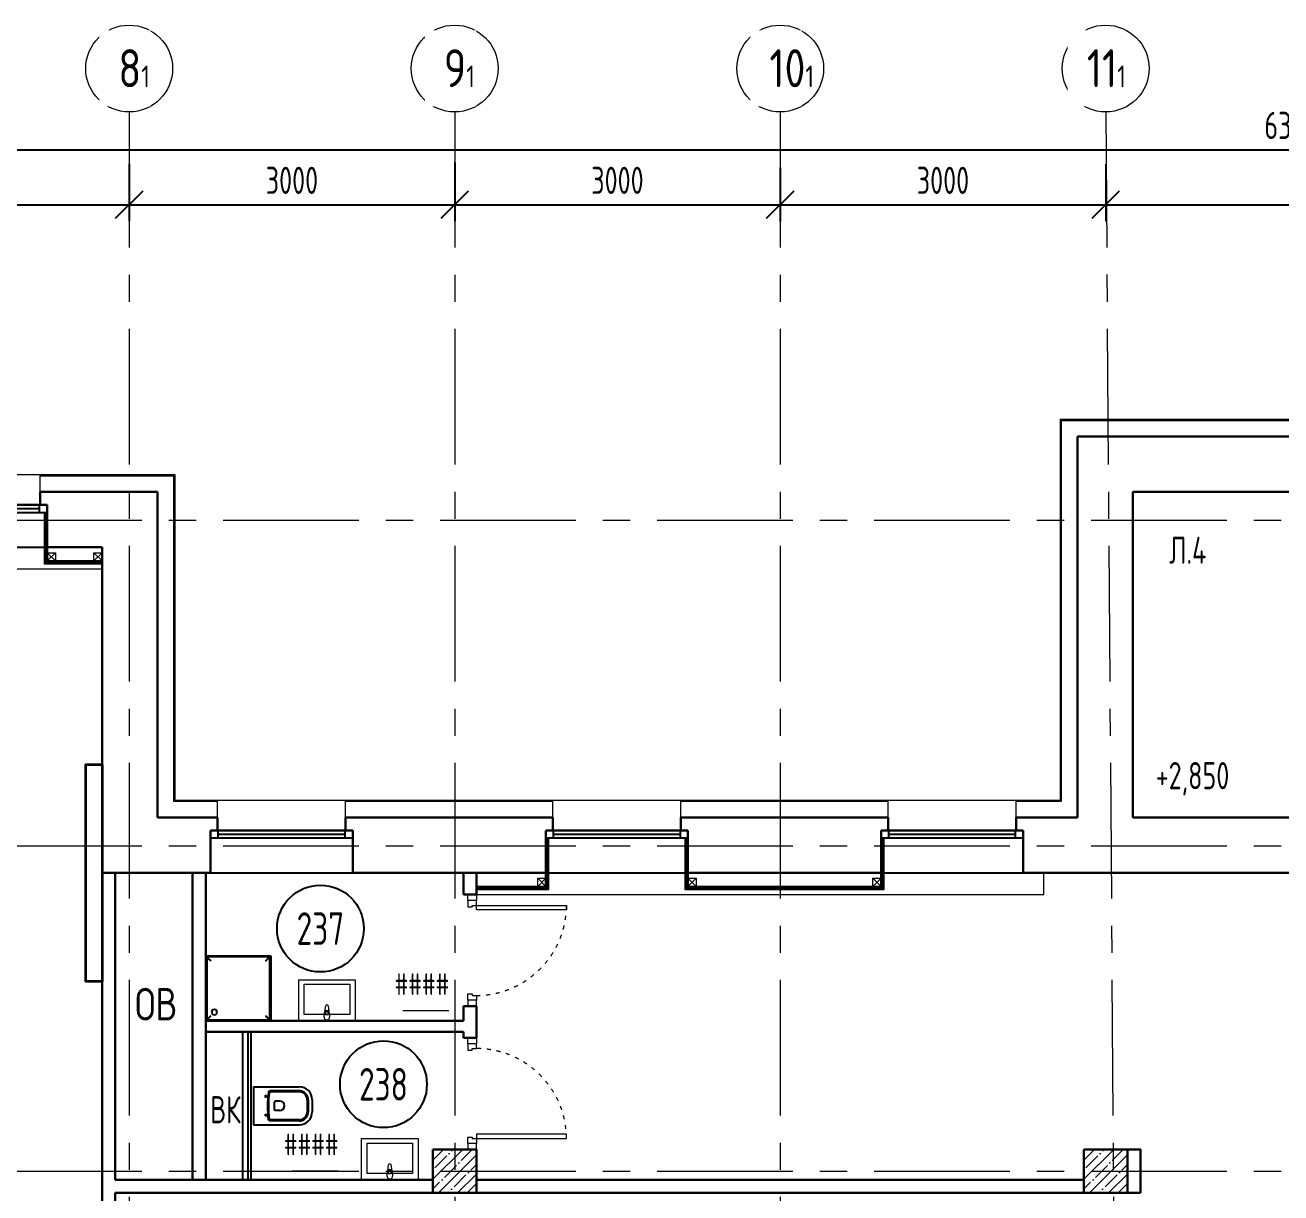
# Model space of a CAD drawing. Header units: millimetres. Extents: x -13407 to 95998, y -2719 to 109387.
# Drawn here: x 13611 to 25184, y 69087 to 79850 of the extents above; entities that cross this region are included whole.
import ezdxf
from ezdxf import colors
from ezdxf.entities.mleader import LeaderData, LeaderLine
from ezdxf.enums import TextEntityAlignment as Align
from ezdxf.math import Vec2, Vec3

# ---------------------------------------------------------------- set-up
doc = ezdxf.new("R2010")
doc.units = ezdxf.units.MM
doc.linetypes.add('ACAD_ISO03W100', pattern=[30, 12, -18])
doc.linetypes.add('CENTER', pattern=[2, 1.25, -0.25, 0.25, -0.25])
for name, color, linetype, lineweight in [('_0', 250, 'Continuous', 9), ('_ТХ_мебель передв', 250, 'Continuous', 13), ('_ТХ_обор_комп принт', 30, 'Continuous', 13), ('АР_Двери', 5, 'Continuous', 18), ('АР_Колонны', 5, 'Continuous', 30), ('АР_Колонны Штрих', 250, 'Continuous', 5), ('АР_Маркер экспликации', 239, 'Continuous', 13), ('АР_Навесной фасад', 5, 'Continuous', 5), ('АР_Номер помещения', 1, 'Continuous', 25), ('АР_Оси', 193, 'Continuous', 9), ('АР_Оси размеры', 164, 'Continuous', 9), ('АР_Отметки', 250, 'Continuous', 15), ('АР_Перегородки газоблок', 165, 'Continuous', 30), ('АР_Подоконники', 163, 'Continuous', 9), ('АР_Помещения_площадь', 19, 'Continuous', 9), ('АР_Сущ Несущая стена', 202, 'Continuous', 30)]:
    doc.layers.add(name, color=color, linetype=linetype, lineweight=lineweight)
for name, color, linetype in [('АР_новое окно', 160, 'Continuous'), ('АР_Отверстия', 251, 'Continuous'), ('ТХ_сантехника', 253, 'Continuous')]:
    doc.layers.add(name, color=color, linetype=linetype)
doc.styles.add('ICOCPEUR', font='isocpeur.ttf')
doc.styles.add('ISOCPEUR', font='isocpeur.ttf', dxfattribs={"width": 0.7})
doc.styles.get("Standard").update_dxf_attribs({"font": 'arial.ttf'})
doc.styles.add('ГОСТ 2.304', font='isocpeur.ttf', dxfattribs={"width": 0.7})
doc.dimstyles.new('СПДС', dxfattribs={"dimscale": 100, "dimtxt": 2.5, "dimasz": 2.5, "dimexe": 1.5, "dimexo": 0, "dimgap": 1, "dimtad": 1, "dimdec": 0, "dimrnd": 1, "dimtxsty": 'ГОСТ 2.304', "dimblk": 'OBLIQUE', "dimcen": 2.5, "dimdle": 1.5, "dimadec": 0, "dimazin": 2, "dimtfac": 0.75, "dimtdec": 0, "dimtmove": 1, "dimatfit": 3, "dimfxl": 1, "dimtolj": 1, "dimarcsym": 1})

# ---------------------------------------------------------------- blocks, each defined once
blk = doc.blocks.new('*U198')
for points in [[(-55, -80), (-55, 0), (-115, 0), (-115, -40), (-100, -40), (-100, -80), (-55, -80)], [(0, 0), (0, -80), (-55, -80), (-55, 0), (0, 0)], [(-1030, 0), (-1030, -80), (-975, -80), (-975, 0), (-1030, 0)], [(-975, -80), (-975, 0), (-915, 0), (-915, -40), (-930, -40), (-930, -80), (-975, -80)]]:
    blk.add_lwpolyline(points)
blk.add_lwpolyline([(-100, -80), (-100, -910), (-140, -910), (-140, -80)], close=True)
at = {"linetype": 'ACAD_ISO03W100', "ltscale": 3}
blk.add_arc((-100, -80), 830, 180, 270, dxfattribs=at)
blk = doc.blocks.new('*U242')
for points in [[(0, 0), (0, -80), (55, -80), (55, 0), (0, 0)], [(55, -80), (55, 0), (115, 0), (115, -40), (100, -40), (100, -80), (55, -80)], [(975, -80), (975, 0), (915, 0), (915, -40), (930, -40), (930, -80), (975, -80)], [(1030, 0), (1030, -80), (975, -80), (975, 0), (1030, 0)]]:
    blk.add_lwpolyline(points)
blk.add_lwpolyline([(100, -80), (100, -910), (140, -910), (140, -80)], close=True)
at = {"linetype": 'ACAD_ISO03W100', "ltscale": 3}
blk.add_arc((100, -80), 830, 270, 0, dxfattribs=at)
blk = doc.blocks.new('*U71')
at = {"layer": 'АР_новое окно', "lineweight": 20}
for p, q in [((0, 1310), (-70, 1310)), ((0, 0), (-70, 0))]:
    blk.add_line(p, q, dxfattribs=at)
at = {"layer": 'АР_новое окно'}
for p, q in [((-70, 1310), (-70, 0)), ((-70, 0), (-70, 1310)), ((0, 1310), (0, 0)), ((0, 1240), (-70, 1240)), ((-35, 1240), (-35, 70)), ((0, 70), (-70, 70))]:
    blk.add_line(p, q, dxfattribs=at)
blk = doc.blocks.new('_Oblique')
at = {"color": 0, "linetype": 'ByBlock', "lineweight": -2}
blk.add_line((-0.5, -0.5), (0.5, 0.5), dxfattribs=at)
blk = doc.blocks.new('*D316')
at = {"layer": 'АР_Оси размеры', "color": 0, "lineweight": -2, "ltscale": 100, "transparency": 16777216}
for p, q in [((11570, 78576), (11570, 78044)), ((14570, 78571), (14570, 78044)), ((11420, 78194), (14720, 78194))]:
    blk.add_line(p, q, dxfattribs=at)
at = {"layer": 'АР_Оси размеры', "color": 0, "lineweight": -2, "ltscale": 100, "transparency": 16777216, "xscale": 250, "yscale": 250, "zscale": 250, "rotation": 180}
blk.add_blockref('_Oblique', (11570, 78194), dxfattribs=at)
at = {"layer": 'АР_Оси размеры', "color": 0, "lineweight": -2, "ltscale": 100, "transparency": 16777216, "xscale": 250, "yscale": 250, "zscale": 250}
blk.add_blockref('_Oblique', (14570, 78194), dxfattribs=at)
at = {"layer": 'АР_Оси размеры', "color": 0, "ltscale": 100, "transparency": 16777216, "insert": (13070, 78419), "char_height": 250, "attachment_point": 5, "style": 'ГОСТ 2.304'}
blk.add_mtext('\\A1;3000', dxfattribs=at)
blk = doc.blocks.new('*D317')
at = {"layer": 'АР_Оси размеры', "color": 0, "lineweight": -2, "ltscale": 100, "transparency": 16777216}
for p, q in [((14570, 78571), (14570, 78044)), ((17570, 78582), (17570, 78044)), ((14420, 78194), (17720, 78194))]:
    blk.add_line(p, q, dxfattribs=at)
at = {"layer": 'АР_Оси размеры', "color": 0, "lineweight": -2, "ltscale": 100, "transparency": 16777216, "xscale": 250, "yscale": 250, "zscale": 250, "rotation": 180}
blk.add_blockref('_Oblique', (14570, 78194), dxfattribs=at)
at = {"layer": 'АР_Оси размеры', "color": 0, "lineweight": -2, "ltscale": 100, "transparency": 16777216, "xscale": 250, "yscale": 250, "zscale": 250}
blk.add_blockref('_Oblique', (17570, 78194), dxfattribs=at)
at = {"layer": 'АР_Оси размеры', "color": 0, "ltscale": 100, "transparency": 16777216, "insert": (16070, 78419), "char_height": 250, "attachment_point": 5, "style": 'ГОСТ 2.304'}
blk.add_mtext('\\A1;3000', dxfattribs=at)
blk = doc.blocks.new('*D318')
at = {"layer": 'АР_Оси размеры', "color": 0, "lineweight": -2, "ltscale": 100, "transparency": 16777216}
for p, q in [((17570, 78582), (17570, 78044)), ((20570, 78536), (20570, 78044)), ((17420, 78194), (20720, 78194))]:
    blk.add_line(p, q, dxfattribs=at)
at = {"layer": 'АР_Оси размеры', "color": 0, "lineweight": -2, "ltscale": 100, "transparency": 16777216, "xscale": 250, "yscale": 250, "zscale": 250, "rotation": 180}
blk.add_blockref('_Oblique', (17570, 78194), dxfattribs=at)
at = {"layer": 'АР_Оси размеры', "color": 0, "lineweight": -2, "ltscale": 100, "transparency": 16777216, "xscale": 250, "yscale": 250, "zscale": 250}
blk.add_blockref('_Oblique', (20570, 78194), dxfattribs=at)
at = {"layer": 'АР_Оси размеры', "color": 0, "ltscale": 100, "transparency": 16777216, "insert": (19070, 78419), "char_height": 250, "attachment_point": 5, "style": 'ГОСТ 2.304'}
blk.add_mtext('\\A1;3000', dxfattribs=at)
blk = doc.blocks.new('*D319')
at = {"layer": 'АР_Оси размеры', "color": 0, "lineweight": -2, "ltscale": 100, "transparency": 16777216}
for p, q in [((20570, 78536), (20570, 78044)), ((23570, 78536), (23570, 78044)), ((20420, 78194), (23720, 78194))]:
    blk.add_line(p, q, dxfattribs=at)
at = {"layer": 'АР_Оси размеры', "color": 0, "lineweight": -2, "ltscale": 100, "transparency": 16777216, "xscale": 250, "yscale": 250, "zscale": 250, "rotation": 180}
blk.add_blockref('_Oblique', (20570, 78194), dxfattribs=at)
at = {"layer": 'АР_Оси размеры', "color": 0, "lineweight": -2, "ltscale": 100, "transparency": 16777216, "xscale": 250, "yscale": 250, "zscale": 250}
blk.add_blockref('_Oblique', (23570, 78194), dxfattribs=at)
at = {"layer": 'АР_Оси размеры', "color": 0, "ltscale": 100, "transparency": 16777216, "insert": (22070, 78419), "char_height": 250, "attachment_point": 5, "style": 'ГОСТ 2.304'}
blk.add_mtext('\\A1;3000', dxfattribs=at)
blk = doc.blocks.new('*D320')
at = {"layer": 'АР_Оси размеры', "color": 0, "lineweight": -2, "ltscale": 100, "transparency": 16777216}
for p, q in [((29570, 78687), (29570, 78044)), ((23570, 78567), (23570, 78044)), ((23420, 78194), (29720, 78194))]:
    blk.add_line(p, q, dxfattribs=at)
at = {"layer": 'АР_Оси размеры', "color": 0, "lineweight": -2, "ltscale": 100, "transparency": 16777216, "xscale": 250, "yscale": 250, "zscale": 250, "rotation": 180}
blk.add_blockref('_Oblique', (23570, 78194), dxfattribs=at)
at = {"layer": 'АР_Оси размеры', "color": 0, "lineweight": -2, "ltscale": 100, "transparency": 16777216, "xscale": 250, "yscale": 250, "zscale": 250}
blk.add_blockref('_Oblique', (29570, 78194), dxfattribs=at)
at = {"layer": 'АР_Оси размеры', "color": 0, "ltscale": 100, "transparency": 16777216, "insert": (26570, 78419), "char_height": 250, "attachment_point": 5, "style": 'ГОСТ 2.304'}
blk.add_mtext('\\A1;6000', dxfattribs=at)
blk = doc.blocks.new('*D327')
at = {"layer": 'АР_Оси размеры', "color": 0, "lineweight": -2, "ltscale": 100, "transparency": 16777216}
for p, q in [((-6430, 78700), (-6430, 78850)), ((57080, 78700), (57080, 78850)), ((-6580, 78700), (57230, 78700))]:
    blk.add_line(p, q, dxfattribs=at)
at = {"layer": 'АР_Оси размеры', "color": 0, "lineweight": -2, "ltscale": 100, "transparency": 16777216, "xscale": 250, "yscale": 250, "zscale": 250, "rotation": 180}
blk.add_blockref('_Oblique', (-6430, 78700), dxfattribs=at)
at = {"layer": 'АР_Оси размеры', "color": 0, "lineweight": -2, "ltscale": 100, "transparency": 16777216, "xscale": 250, "yscale": 250, "zscale": 250}
blk.add_blockref('_Oblique', (57080, 78700), dxfattribs=at)
at = {"layer": 'АР_Оси размеры', "color": 0, "ltscale": 100, "transparency": 16777216, "insert": (25325, 78925), "char_height": 250, "attachment_point": 5, "style": 'ГОСТ 2.304'}
blk.add_mtext('\\A1;63510', dxfattribs=at)
blk = doc.blocks.new('*U51')
at = {"layer": 'АР_Номер помещения', "color": 7}
blk.add_circle((-17005, 585), 400, dxfattribs=at)
at = {"layer": 'АР_Помещения_площадь', "color": 7}
blk.add_line((-15823, -174), (-16245, -174), dxfattribs=at)
at = {"color": 7, "style": 'ISOCPEUR', "width": 0.7, "flags": 1}
blk.add_attdef('КАТЕГОРИЯ', (-499, -2092), '', height=250, dxfattribs=at)
at = {"layer": 'АР_Номер помещения', "color": 7, "style": 'ISOCPEUR', "width": 0.7}
blk.add_attdef('НОМЕР_ПОМЕЩЕНИЯ', text='', height=300, dxfattribs=at).set_placement((-17005, 585), align=Align.MIDDLE_CENTER)
at = {"layer": 'АР_Помещения_площадь', "color": 7, "lineweight": 30, "width": 0.7, "flags": 104}
blk.add_attdef('ИМЯ_ПОМЕЩЕНИЯ', text='', height=100, dxfattribs=at).set_placement((158, 1217), align=Align.MIDDLE_CENTER)
at = {"layer": 'АР_Помещения_площадь', "color": 7, "style": 'ISOCPEUR', "width": 0.7}
blk.add_attdef('ПЛОЩАДЬ_ПОМЕЩЕНИЯ', text='', height=200, dxfattribs=at).set_placement((-15818, 72), align=Align.MIDDLE_RIGHT)
blk = doc.blocks.new('*U52')
at = {"layer": 'АР_Номер помещения', "color": 7}
blk.add_circle((-16023, 779), 400, dxfattribs=at)
at = {"layer": 'АР_Помещения_площадь', "color": 7}
blk.add_line((-16442, -22), (-16865, -22), dxfattribs=at)
at = {"color": 7, "style": 'ISOCPEUR', "width": 0.7, "flags": 1}
blk.add_attdef('КАТЕГОРИЯ', (-499, -2092), '', height=250, dxfattribs=at)
at = {"layer": 'АР_Номер помещения', "color": 7, "style": 'ISOCPEUR', "width": 0.7}
blk.add_attdef('НОМЕР_ПОМЕЩЕНИЯ', text='', height=300, dxfattribs=at).set_placement((-16023, 779), align=Align.MIDDLE_CENTER)
at = {"layer": 'АР_Помещения_площадь', "color": 7, "lineweight": 30, "width": 0.7, "flags": 104}
blk.add_attdef('ИМЯ_ПОМЕЩЕНИЯ', text='', height=100, dxfattribs=at).set_placement((158, 1217), align=Align.MIDDLE_CENTER)
at = {"layer": 'АР_Помещения_площадь', "color": 7, "style": 'ISOCPEUR', "width": 0.7}
blk.add_attdef('ПЛОЩАДЬ_ПОМЕЩЕНИЯ', text='', height=200, dxfattribs=at).set_placement((-16437, 224), align=Align.MIDDLE_RIGHT)
blk = doc.blocks.new('Из_буфера30949')
for p, q in [((-600, 0), (-600, 600)), ((-600, 600), (0, 600)), ((-590, 590), (-590, 10)), ((-10, 590), (-590, 590)), ((-10, 10), (-10, 590)), ((0, 600), (0, 0)), ((0, 0), (-600, 0)), ((-590, 10), (-10, 10))]:
    blk.add_line(p, q)
for start, end in [(90, 270), (270, 90)]:
    blk.add_arc((-80, 80), 25, start, end)
for points, knots in [([(-550, 550), (-553, 554), (-559, 559), (-565, 565), (-569, 569), (-572, 572), (-575, 575), (-578, 578), (-580, 580), (-582, 582), (-585, 585), (-587, 587), (-589, 589), (-590, 590), (-590, 590)], [0, 0, 0, 0, 0.166667, 0.25, 0.333333, 0.375, 0.416667, 0.5, 0.541667, 0.583333, 0.666667, 0.75, 0.833333, 1, 1, 1, 1]), ([(-50, 550), (-46, 553), (-41, 559), (-35, 565), (-31, 569), (-28, 572), (-25, 575), (-22, 578), (-20, 580), (-18, 582), (-15, 585), (-13, 587), (-11, 589), (-10, 590), (-10, 590)], [0, 0, 0, 0, 0.166667, 0.25, 0.333333, 0.375, 0.416667, 0.5, 0.541667, 0.583333, 0.666667, 0.75, 0.833333, 1, 1, 1, 1]), ([(-550, 50), (-554, 47), (-559, 41), (-565, 35), (-569, 31), (-572, 28), (-575, 25), (-578, 22), (-580, 20), (-582, 18), (-585, 15), (-587, 13), (-589, 11), (-590, 10), (-590, 10)], [0, 0, 0, 0, 0.166667, 0.25, 0.333333, 0.375, 0.416667, 0.5, 0.541667, 0.583333, 0.666667, 0.75, 0.833333, 1, 1, 1, 1]), ([(-10, 10), (-10, 10), (-11, 11), (-13, 13), (-15, 15), (-18, 18), (-20, 20), (-22, 22), (-25, 25), (-28, 28), (-31, 31), (-35, 35), (-41, 41), (-47, 46), (-50, 50)], [-1, -1, -1, -1, -0.833333, -0.75, -0.666667, -0.583333, -0.541667, -0.5, -0.416667, -0.375, -0.333333, -0.25, -0.166667, 0, 0, 0, 0])]:
    blk.add_open_spline(points, degree=3, knots=knots)
blk = doc.blocks.new('Из_буфера27431')
at = {"linetype": 'Continuous', "lineweight": 5}
for p, q in [((-139, 11), (-86, 18)), ((-139, 11), (-86, 18)), ((-76, 21), (-34, 25)), ((-76, 21), (-34, 25)), ((-59, 14), (-74, 14)), ((-59, 14), (-74, 14)), ((-59, -14), (-59, 14)), ((-59, -14), (-59, 14)), ((-86, -18), (-139, -11)), ((-86, -18), (-139, -11)), ((-34, -25), (-76, -21)), ((-34, -25), (-76, -21)), ((-74, -14), (-59, -14)), ((-74, -14), (-59, -14))]:
    blk.add_line(p, q, dxfattribs=at)
for points in [[(0, -260), (-380, -260), (-380, 260), (0, 260)], [(-59, -210), (-339, -210), (-339, 210), (-59, 210)], [(-59, -210), (-339, -210), (-339, 210), (-59, 210)]]:
    blk.add_lwpolyline(points, close=True, dxfattribs=at)
for centre, radius, start, end in [((-137, 0), 11.2, 97.1389, 262.8611), ((-137, 0), 11.2, 97.1389, 262.8611), ((-74, 0), 21.1, 122.771, 237.229), ((-74, 0), 21.1, 122.771, 237.229), ((-74, 0), 13.6, 90, 270), ((-74, 0), 13.6, 90, 270), ((-74, 0), 21.1, 95.1696, 122.771), ((-74, 0), 21.1, 95.1696, 122.771), ((-34, 0), 25, 270, 90), ((-34, 0), 25, 270, 90), ((-74, 0), 21.1, 237.229, 264.8304), ((-74, 0), 21.1, 237.229, 264.8304)]:
    blk.add_arc(centre, radius, start, end, dxfattribs=at)
blk = doc.blocks.new('унитаз поликлиники')
for p, q in [((0, 175), (0, -175)), ((0, 175), (420, 175)), ((420, 139), (150, 139)), ((420, 129), (157, 129)), ((126, 87), (100, 87)), ((112, 73), (112, 100)), ((192, -34), (192, 34)), ((242, 44), (202, 44)), ((494, 57), (494, -57)), ((504, 55), (504, -55)), ((540, 55), (540, -55)), ((126, -87), (99, -86)), ((112, -73), (112, -100)), ((242, -44), (202, -44)), ((0, -175), (420, -175)), ((420, -139), (148, -139)), ((420, -129), (155, -129))]:
    blk.add_line(p, q)
for centre, radius, start, end in [((420, 55), 120, 0, 90), ((420, 55), 83.5, 359.8619, 90.3335), ((420, 55), 74, 0, 90), ((242, 0), 43.7, 270, 90), ((420, -55), 120, 270, 0), ((420, -55), 84, 270, 0), ((420, -55), 74, 270, 358.4018)]:
    blk.add_arc(centre, radius, start, end)
at = {"extrusion": (0, 0, -1)}
for centre, major_axis, ratio, start_param, end_param in [((1158, 0), (-731, -726), 0.993775, 0.659849, 0.910919), ((984, 0), (-23, -941), 0.89728, 1.422258, 1.677847), ((150, 127), (-5.6, -10.5), 0.821373, 1.269211, 2.570669), ((154, 120), (-5.61, -7.72), 0.798093, 1.232924, 2.686723), ((112, 87), (3.55, 3.55), 1, 5.504025, 11.78721), ((202, -33), (4.12, -9.49), 0.964797, 0.42926, 1.943413), ((148, -127), (5.4, -10.4), 0.836443, 0.56114, 1.877577), ((155, -117), (5.3, -10.4), 0.842984, 0.549902, 1.8819)]:
    blk.add_ellipse(centre, major_axis=major_axis, ratio=ratio, start_param=start_param, end_param=end_param, dxfattribs=at)
for centre, major_axis, ratio, start_param, end_param in [((202, 33), (4.12, 9.49), 0.964797, 0.42926, 1.943413), ((112, -87), (3.54, -3.55), 1, 5.504025, 11.78721)]:
    blk.add_ellipse(centre, major_axis=major_axis, ratio=ratio, start_param=start_param, end_param=end_param)
blk = doc.blocks.new('_DotSmall')
at = {"color": 0, "linetype": 'ByBlock', "const_width": 0.5}
blk.add_lwpolyline([(-0.0625, 0, 1), (0.0625, 0, 1)], format="xyb", close=True, dxfattribs=at)
blk = doc.blocks.new('A$Ce02d65bd')
at = {"ltscale": 100}
for points in [[(0, 0), (0, 75), (75, 75), (75, 0), (0, 0)], [(0, 0), (75, 75)], [(0, 75), (75, 0)]]:
    blk.add_lwpolyline(points, dxfattribs=at)

msp = doc.modelspace()

# ---------------------------------------------------------------- hatches: boundary and pattern name
at = {"layer": 'АР_Колонны Штрих', "ltscale": 100}
h = msp.add_hatch(dxfattribs=at)
h.set_pattern_fill('ANSI35', color=256, scale=500)
h.set_pattern_definition([(45, (-939682.16, 109358.67), (-88.388348, 88.388348), []), (45, (-939593.77, 109358.67), (-88.388348, 88.388348), [156.25, -31.25, 0, -31.25])])
h.paths.add_polyline_path([(17769.9, 69487.2), (17369.9, 69487.2), (17369.9, 69087.2), (17769.9, 69087.2)])
h = msp.add_hatch(dxfattribs=at)
h.set_pattern_fill('ANSI35', color=256, scale=500)
h.set_pattern_definition([(45, (-933682.16, 109358.67), (-88.388348, 88.388348), []), (45, (-933593.77, 109358.67), (-88.388348, 88.388348), [156.25, -31.25, 0, -31.25])])
h.paths.add_polyline_path([(23769.9, 69487.2), (23369.9, 69487.2), (23369.9, 69087.2), (23769.9, 69087.2)])

# ---------------------------------------------------------------- linework, layer by layer
for points in [[(13789.9, 75358.3), (13789.9, 74886.5), (14319.9, 74886.5)], [(13802.4, 75358.3), (13802.4, 74899), (14319.9, 74899)], [(13814.9, 75428.3), (13814.9, 74911.5), (14319.9, 74911.5)], [(17769.9, 71886.5), (18434.9, 71886.5), (18434.9, 72358.3)], [(17769.9, 71899), (18422.4, 71899), (18422.4, 72358.3)], [(19694.9, 72358.3), (19694.9, 71886.5), (21524.9, 71886.5), (21524.9, 72358.3)], [(19707.4, 72358.3), (19707.4, 71899), (21512.4, 71899), (21512.4, 72358.3)], [(19719.9, 72428.3), (19719.9, 71911.5), (21499.9, 71911.5), (21499.9, 72289.3)], [(17769.9, 71911.5), (18409.9, 71911.5), (18409.9, 72289.3)]]:
    msp.add_lwpolyline(points)
at = {"layer": '_ТХ_мебель передв', "lineweight": 5}
msp.add_lwpolyline([(14169.9, 71035.9), (14169.9, 73035.9), (14319.9, 73035.9), (14319.9, 71035.9)], close=True, dxfattribs=at)
at = {"layer": '_ТХ_обор_комп принт', "lineweight": 35}
msp.add_lwpolyline([(14319.9, 73035.9), (14319.9, 71035.9), (14170.4, 71035.9), (14169.5, 73035.9)], close=True, dxfattribs=at)
at = {"layer": 'АР_Колонны', "ltscale": 100}
for points in [[(17369.9, 69487.2), (17769.9, 69487.2), (17769.9, 69087.2), (17369.9, 69087.2)], [(23369.9, 69487.2), (23769.9, 69487.2), (23769.9, 69087.2), (23369.9, 69087.2)]]:
    msp.add_lwpolyline(points, close=True, dxfattribs=at)
at = {"layer": 'АР_Навесной фасад', "ltscale": 100}
for p, q in [((23149.9, 76217.2), (23149.9, 72707.2)), ((23159.9, 76207.2), (23159.9, 72697.2)), ((5149.9, 75707.2), (14989.9, 75707.2)), ((13749.9, 75697.2), (14979.9, 75697.2)), ((14979.9, 75697.2), (14979.9, 72697.2)), ((14989.9, 75707.2), (14989.9, 72707.2)), ((14979.9, 72697.2), (15384.9, 72697.2)), ((14989.9, 72707.2), (23149.9, 72707.2)), ((16564.9, 72697.2), (18474.9, 72697.2)), ((19654.9, 72697.2), (21564.9, 72697.2)), ((22744.9, 72697.2), (23159.9, 72697.2))]:
    msp.add_line(p, q, dxfattribs=at)
at = {"layer": 'АР_Навесной фасад', "color": 18, "ltscale": 100, "true_color": 0x000000}
for points in [[(23149.9, 76217.2), (31489.9, 76217.2)], [(23159.9, 76207.2), (29059.9, 76207.2)], [(13749.9, 75547.2), (13749.9, 75707.2)], [(15384.9, 72547.2), (15384.9, 72707.2)], [(16564.9, 72547.2), (16564.9, 72707.2)], [(18474.9, 72547.2), (18474.9, 72707.2)], [(19654.9, 72547.2), (19654.9, 72707.2)], [(21564.9, 72547.2), (21564.9, 72707.2)], [(22744.9, 72547.2), (22744.9, 72707.2)]]:
    msp.add_lwpolyline(points, dxfattribs=at)
at = {"layer": 'АР_новое окно'}
for p, q in [((12504.9, 75037.2), (13814.9, 75037.2)), ((15319.9, 72037.2), (16629.9, 72037.2)), ((18409.9, 72037.2), (19719.9, 72037.2)), ((21499.9, 72037.2), (22809.9, 72037.2))]:
    msp.add_line(p, q, dxfattribs=at)
at = {"layer": 'АР_Оси', "linetype": 'CENTER', "ltscale": 1000}
for p, q in [((14569.9, 79049.7), (14572.6, 23367.3)), ((17569.9, 79049.7), (17569.9, 23317.3)), ((20569.9, 79049.7), (20569.9, 23317.3)), ((23569.9, 79049.7), (23969.9, 23317.3)), ((-12563.8, 75287.2), (70614.6, 75287.2)), ((-12563.8, 72287.2), (70614.6, 72287.2)), ((-12563.8, 69287.2), (70614.6, 69287.2)), ((-12563.8, 69287.2), (70614.6, 69287.2))]:
    msp.add_line(p, q, dxfattribs=at)
at = {"layer": 'АР_Оси', "ltscale": 0.5}
for centre in [(14569.9, 79449.7), (17569.9, 79449.7), (20569.9, 79449.7), (23569.9, 79449.7)]:
    msp.add_circle(centre, 400, dxfattribs=at)
at = {"layer": 'АР_Перегородки газоблок', "ltscale": 100}
for p, q in [((14439.9, 70672.2), (14439.9, 69207.2)), ((23769.9, 69087.2), (23889.9, 69087.2))]:
    msp.add_line(p, q, dxfattribs=at)
for points in [[(14319.9, 63207.2), (14319.9, 72037.2)], [(14439.9, 72037.2), (14439.9, 70672.2)], [(15154.9, 69207.2), (15154.9, 72037.2)], [(15274.9, 72037.2), (15274.9, 69207.2)], [(17649.9, 71837.2), (17649.9, 72037.2)], [(17769.9, 72037.2), (17769.9, 71837.2)], [(17769.9, 71837.2), (17649.9, 71837.2)], [(15154.9, 70672.2), (15154.9, 71018.6)], [(17769.9, 70807.2), (17649.9, 70807.2)], [(17650, 70672.2), (17650, 70807.2)], [(17769.9, 70807.2), (17769.9, 70517.2)], [(15274.9, 70672.2), (17649.9, 70672.2)], [(17649.9, 70572.2), (15274.9, 70572.2)], [(17649.9, 70517.2), (17649.9, 70572.2)], [(17769.9, 70517.2), (17649.9, 70517.2)], [(23769.9, 69487.2), (23889.9, 69487.2), (23889.9, 69087.2)], [(23769.9, 69087.2), (23769.9, 69487.2)], [(14439.9, 69207.2), (17369.9, 69207.2)], [(17769.9, 69207.2), (23369.9, 69207.2)], [(14439.9, 69087.2), (14439.9, 66826.8)], [(17369.9, 69087.2), (14439.9, 69087.2)], [(23369.9, 69087.2), (17769.9, 69087.2)]]:
    msp.add_lwpolyline(points, dxfattribs=at)
at = {"layer": 'АР_Перегородки газоблок', "color": 0, "lineweight": 25, "ltscale": 100}
for points in [[(15617, 69207.2), (15617, 70572.2)], [(15667, 69207.2), (15667, 70572.2)], [(15692, 70572.2), (15692, 69207.2)]]:
    msp.add_lwpolyline(points, dxfattribs=at)
at = {"layer": 'АР_Подоконники', "ltscale": 100}
for p, q in [((5819.9, 74837.2), (14319.9, 74837.2)), ((22999, 71837.2), (22999, 72037.2)), ((17769.9, 71837.2), (22999, 71837.2))]:
    msp.add_line(p, q, dxfattribs=at)
at = {"layer": 'АР_Сущ Несущая стена', "ltscale": 100}
for p, q in [((23309.9, 76057.2), (29059.9, 76057.2)), ((23309.9, 76057.2), (23309.9, 72547.2)), ((13749.9, 75547.2), (14829.9, 75547.2)), ((13749.9, 75428.3), (13749.9, 75547.2)), ((14829.9, 75547.2), (14829.9, 72547.2)), ((23819.9, 75547.2), (28994.9, 75547.2)), ((23819.9, 75547.2), (23819.9, 72547.2)), ((13749.9, 75428.3), (13814.9, 75428.3)), ((13814.9, 75428.3), (13814.9, 75037.2)), ((13814.9, 75037.2), (14319.9, 75037.2)), ((14319.9, 75037.2), (14319.9, 72037.2)), ((14829.9, 72547.2), (15384.9, 72547.2)), ((15384.9, 72428.3), (15384.9, 72547.2)), ((16564.9, 72547.2), (18474.9, 72547.2)), ((16564.9, 72428.3), (16564.9, 72547.2)), ((18474.9, 72428.3), (18474.9, 72547.2)), ((19654.9, 72547.2), (21564.9, 72547.2)), ((19654.9, 72428.3), (19654.9, 72547.2)), ((21564.9, 72428.3), (21564.9, 72547.2)), ((22744.9, 72547.2), (23309.9, 72547.2)), ((22744.9, 72428.3), (22744.9, 72547.2)), ((23819.9, 72547.2), (28409.9, 72547.2)), ((15319.9, 72428.3), (15319.9, 72037.2)), ((15319.9, 72428.3), (15384.9, 72428.3)), ((16564.9, 72428.3), (16629.9, 72428.3)), ((16629.9, 72428.3), (16629.9, 72037.2)), ((18409.9, 72428.3), (18409.9, 72037.2)), ((18409.9, 72428.3), (18474.9, 72428.3)), ((19654.9, 72428.3), (19719.9, 72428.3)), ((19719.9, 72428.3), (19719.9, 72037.2)), ((21499.9, 72428.3), (21499.9, 72037.2)), ((21499.9, 72428.3), (21564.9, 72428.3)), ((22744.9, 72428.3), (22809.9, 72428.3)), ((22809.9, 72428.3), (22809.9, 72037.2)), ((14319.9, 72037.2), (15319.9, 72037.2)), ((16629.9, 72037.2), (18409.9, 72037.2)), ((19719.9, 72037.2), (21499.9, 72037.2)), ((22809.9, 72037.2), (28409.9, 72037.2))]:
    msp.add_line(p, q, dxfattribs=at)
at = {"layer": 'АР_Сущ Несущая стена', "lineweight": 15, "ltscale": 100}
for p, q in [((12504.9, 75428.3), (13814.9, 75428.3)), ((15319.9, 72428.3), (16629.9, 72428.3)), ((18409.9, 72428.3), (19719.9, 72428.3)), ((21499.9, 72428.3), (22809.9, 72428.3))]:
    msp.add_line(p, q, dxfattribs=at)

# ---------------------------------------------------------------- block references
at = {"layer": '_0', "color": 1, "lineweight": -3, "ltscale": 500}
for p in [(13814.9, 74911.5), (14245.2, 74911.5), (18334.9, 71911.5), (19719.9, 71911.5), (21424.9, 71911.5)]:
    msp.add_blockref('A$Ce02d65bd', p, dxfattribs=at)
at = {"layer": 'АР_Двери', "rotation": 90.00000000000001}
for name, p in [('*U198', (17689.9, 71837.2)), ('*U242', (17689.9, 69487.2))]:
    msp.add_blockref(name, p, dxfattribs=at)
at = {"layer": 'АР_Маркер экспликации'}
ref = msp.add_blockref('*U51', (33337.5, 70938.2), dxfattribs=at)
ref.add_attrib('НОМЕР_ПОМЕЩЕНИЯ', '237', dxfattribs={"layer": 'АР_Номер помещения', "color": 7, "height": 300, "style": 'ISOCPEUR', "width": 0.7}).set_placement((16332.4, 71522.9), align=Align.MIDDLE_CENTER)
ref.add_attrib('ПЛОЩАДЬ_ПОМЕЩЕНИЯ', '####', dxfattribs={"layer": 'АР_Помещения_площадь', "color": 7, "height": 200, "style": 'ISOCPEUR', "width": 0.7}).set_placement((17519.6, 71010.5), align=Align.MIDDLE_RIGHT)
ref = msp.add_blockref('*U52', (32936.7, 69309.3), dxfattribs=at)
ref.add_attrib('НОМЕР_ПОМЕЩЕНИЯ', '238', dxfattribs={"layer": 'АР_Номер помещения', "color": 7, "height": 300, "style": 'ISOCPEUR', "width": 0.7}).set_placement((16913.4, 70088), align=Align.MIDDLE_CENTER)
ref.add_attrib('ПЛОЩАДЬ_ПОМЕЩЕНИЯ', '####', dxfattribs={"layer": 'АР_Помещения_площадь', "color": 7, "height": 200, "style": 'ISOCPEUR', "width": 0.7}).set_placement((16499.4, 69533.7), align=Align.MIDDLE_RIGHT)
at = {"layer": 'АР_новое окно', "xscale": -1, "rotation": 90}
for p in [(13814.9, 75358.3), (16629.9, 72358.3), (19719.9, 72358.3), (22809.9, 72358.3)]:
    msp.add_blockref('*U71', p, dxfattribs=at)
at = {"layer": 'ТХ_сантехника', "ltscale": 75, "rotation": 270}
msp.add_blockref('Из_буфера30949', (15274.9, 70672.2), dxfattribs=at)
at = {"layer": 'ТХ_сантехника', "ltscale": 100, "rotation": 270}
for p in [(16392.2, 70672.2), (16971.9, 69207.2)]:
    msp.add_blockref('Из_буфера27431', p, dxfattribs=at)
at = {"layer": 'ТХ_сантехника'}
msp.add_blockref('унитаз поликлиники', (15717, 69889.7), dxfattribs=at)

# ---------------------------------------------------------------- texts
at = {"layer": 'АР_Отверстия', "ltscale": 100, "attachment_point": 5, "line_spacing_factor": 0.7, "style": 'ICOCPEUR'}
for s, insert, char_height in [('\\A1;{\\W0.8;ОВ}', (14818.2, 70826.1), 300), ('\\A1;{\\W0.7;ВК}', (15456.3, 69853.4), 250)]:
    msp.add_mtext(s, dxfattribs=dict(at, insert=insert, char_height=char_height))

# ---------------------------------------------------------------- dimensions: what is measured, and where the dimension line sits
at = {"layer": 'АР_Оси размеры', "ltscale": 100}
for base, p1, p2, picture, middle in [((29569.9, 78194.3), (23569.9, 78567.1), (29569.9, 78686.6), '*D320', (26569.9, 78419.3)), ((14569.9, 78194.3), (11569.9, 78576.3), (14569.9, 78570.6), '*D316', (13069.9, 78419.3)), ((17569.9, 78194.3), (14569.9, 78570.6), (17569.9, 78582.2), '*D317', (16069.9, 78419.3)), ((20569.9, 78194.3), (17569.9, 78582.2), (20569.9, 78535.9), '*D318', (19069.9, 78419.3)), ((23569.9, 78194.3), (20569.9, 78535.9), (23569.9, 78536), '*D319', (22069.9, 78419.3))]:
    dim = msp.add_linear_dim(base=base, p1=p1, p2=p2, dimstyle='СПДС', dxfattribs=at)
    dim.commit()
    dim.dimension.update_dxf_attribs({"geometry": picture, "text_midpoint": middle})

# ---------------------------------------------------------------- leaders
at = {"layer": 'АР_Отметки'}
ml = msp.add_multileader_mtext('Standard', dxfattribs=at)
ml.set_content('Л.4', color=256, style='ISOCPEUR')
ml.set_leader_properties(color=256, linetype='Continuous', lineweight=-1)
ml.set_arrow_properties(name='DOTSMALL')
ml.build(insert=Vec2(0, 0))
ml.multileader.update_dxf_attribs({"has_text_frame": 1, "text_left_attachment_type": 4, "text_right_attachment_type": 4, "dogleg_length": 100, "arrow_head_size": 180})
ctx = ml.context
ctx.base_point, ctx.char_height, ctx.arrow_head_size, ctx.landing_gap_size, ctx.plane_origin = Vec3(24105, 74801.7), 250, 180, 50, Vec3(52223.5, 62665)
ctx.left_attachment, ctx.right_attachment = 4, 4
notes = []
notes.append((ctx, [(0, (0, 0, 0), (0, 0), (1, 0), 1, [])]))
ctx.mtext.insert, ctx.mtext.width, ctx.mtext.line_spacing_style, ctx.mtext.flow_direction = Vec3(24155, 75135.1), 852.697, 2, 5
ml = msp.add_multileader_mtext('Standard', dxfattribs=at)
ml.set_content('+4,200', color=256, style='ISOCPEUR')
ml.set_leader_properties(color=256, linetype='Continuous', lineweight=-1)
ml.set_arrow_properties(name='DOTSMALL')
ml.build(insert=Vec2(0, 0))
ml.multileader.update_dxf_attribs({"has_text_frame": 1, "text_left_attachment_type": 4, "text_right_attachment_type": 4, "dogleg_length": 100, "arrow_head_size": 180})
ctx = ml.context
ctx.base_point, ctx.char_height, ctx.arrow_head_size, ctx.landing_gap_size, ctx.plane_origin = Vec3(29759, 73421.5), 250, 180, 50, Vec3(29677.6, 72154)
ctx.left_attachment, ctx.right_attachment = 4, 4
notes.append((ctx, [(0, (0, 0, 0), (0, 0), (1, 0), 1, [])]))
ctx.mtext.insert, ctx.mtext.width, ctx.mtext.line_spacing_style, ctx.mtext.flow_direction = Vec3(29809, 73754.8), 852.697, 2, 5
ml = msp.add_multileader_mtext('Standard', dxfattribs=at)
ml.set_content('+2,850', color=256, style='ISOCPEUR')
ml.set_leader_properties(color=256, linetype='Continuous', lineweight=-1)
ml.set_arrow_properties(name='DOTSMALL')
ml.build(insert=Vec2(0, 0))
ml.multileader.update_dxf_attribs({"has_text_frame": 1, "text_left_attachment_type": 4, "text_right_attachment_type": 4, "dogleg_length": 100, "arrow_head_size": 180})
ctx = ml.context
ctx.base_point, ctx.char_height, ctx.arrow_head_size, ctx.landing_gap_size, ctx.plane_origin = Vec3(23981.1, 72724.2), 250, 180, 50, Vec3(24541, 73663.5)
ctx.left_attachment, ctx.right_attachment = 4, 4
notes.append((ctx, [(0, (0, 0, 0), (0, 0), (1, 0), 1, [])]))
ctx.mtext.insert, ctx.mtext.width, ctx.mtext.line_spacing_style, ctx.mtext.flow_direction = Vec3(24031.1, 73057.5), 852.697, 2, 5
ml = msp.add_multileader_mtext('Standard', dxfattribs=at)
ml.set_content('+2,100', color=256, style='ISOCPEUR')
ml.set_leader_properties(color=256, linetype='Continuous', lineweight=-1)
ml.set_arrow_properties(name='DOTSMALL')
ml.build(insert=Vec2(0, 0))
ml.multileader.update_dxf_attribs({"has_text_frame": 1, "text_left_attachment_type": 4, "text_right_attachment_type": 4, "dogleg_length": 100, "arrow_head_size": 180})
ctx = ml.context
ctx.base_point, ctx.char_height, ctx.arrow_head_size, ctx.landing_gap_size, ctx.plane_origin = Vec3(55581.7, 70947), 250, 180, 50, Vec3(49822.1, 65161.6)
ctx.left_attachment, ctx.right_attachment = 4, 4
notes.append((ctx, [(0, (0, 0, 0), (0, 0), (1, 0), 1, [])]))
ctx.mtext.insert, ctx.mtext.width, ctx.mtext.line_spacing_style, ctx.mtext.flow_direction = Vec3(55631.7, 71280.3), 852.697, 2, 5
ml = msp.add_multileader_mtext('Standard', dxfattribs=at)
ml.set_content('Л.5', color=256, style='ISOCPEUR')
ml.set_leader_properties(color=256, linetype='Continuous', lineweight=-1)
ml.set_arrow_properties(name='DOTSMALL')
ml.build(insert=Vec2(0, 0))
ml.multileader.update_dxf_attribs({"has_text_frame": 1, "text_left_attachment_type": 4, "text_right_attachment_type": 4, "dogleg_length": 100, "arrow_head_size": 180})
ctx = ml.context
ctx.base_point, ctx.char_height, ctx.arrow_head_size, ctx.landing_gap_size, ctx.plane_origin = Vec3(54054.2, 70700.7), 250, 180, 50, Vec3(79808.7, 56971.3)
ctx.left_attachment, ctx.right_attachment = 4, 4
notes.append((ctx, [(0, (0, 0, 0), (0, 0), (1, 0), 1, [])]))
ctx.mtext.insert, ctx.mtext.width, ctx.mtext.line_spacing_style, ctx.mtext.flow_direction = Vec3(54104.2, 71034), 852.697, 2, 5
for ctx, leaders in notes:
    for number, flags, end, landing, length, lines in leaders:
        leader = LeaderData()
        leader.index, (leader.has_last_leader_line, leader.has_dogleg_vector, leader.attachment_direction) = number, flags
        leader.last_leader_point, leader.dogleg_vector, leader.dogleg_length = Vec3(end), Vec3(landing), length
        for number, points, colour, breaks in lines:
            line = LeaderLine()
            line.index, line.vertices, line.color, line.breaks = number, Vec3.list(points), colors.encode_raw_color(colour), breaks
            leader.lines.append(line)
        ctx.leaders.append(leader)

# ---------------------------------------------------------------- next in the draw order: texts
at = {"layer": 'АР_Оси', "char_height": 350, "width": 123.867, "attachment_point": 1, "line_spacing_factor": 1.149209, "style": 'ГОСТ 2.304', "bg_fill": 2}
for s, insert in [('{\\W0.8;8\\H0.57143x;1}', (14470.1, 79627.4)), ('{\\W0.8;9\\H0.57143x;1}', (17470.1, 79627.4)), ('{\\W0.8;10\\H0.57143x;1}', (20470.1, 79627.4)), ('{\\W0.8;11\\H0.57143x;1}', (23395.8, 79627.4))]:
    msp.add_mtext(s, dxfattribs=dict(at, insert=insert))

# ---------------------------------------------------------------- next in the draw order: dimensions: what is measured, and where the dimension line sits
at = {"layer": 'АР_Оси размеры', "ltscale": 100}
dim = msp.add_linear_dim(base=(57079.9, 78699.7), p1=(-6430.1, 78699.7), p2=(57079.9, 78699.7), dimstyle='СПДС', dxfattribs=at)
dim.commit()
dim.dimension.update_dxf_attribs({"geometry": '*D327', "text_midpoint": (25324.9, 78924.7)})

doc.saveas('drawing.dxf')
